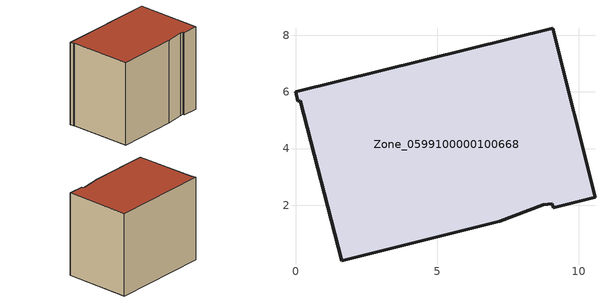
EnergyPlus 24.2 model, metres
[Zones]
Zone_0599100000100668
 floor ground (C_G): 0.17,5.68 0.09,5.66 0,6.01 9.08,8.25 10.58,2.27 9.11,1.9 9.07,2.06 8.76,2.01 7.22,1.43 1.64,0.03 z0
 wall outside (C_F): 10.58,2.27 9.08,8.25 0,6.01 0.09,5.66 0.17,5.68 1.64,0.03 7.22,1.43 8.76,2.01 9.07,2.06 9.11,1.9 10.58,2.27 z0:7.95
 roof outside (C_R): 1.64,0.03 7.22,1.43 8.76,2.01 9.07,2.06 9.11,1.9 10.58,2.27 9.08,8.25 0,6.01 0.09,5.66 0.17,5.68 z7.95
[BUILDING]
Pand.0599100000100668: North Axis=0; Terrain=City; Loads Convergence Tolerance Value=0.04; Temperature Convergence Tolerance Value=0.4; Solar Distribution=FullExterior; Maximum Number of Warmup Days=25; Minimum Number of Warmup Days=1
[Site:Location]
Rotterdam.The.Hague.AP_ZH_NLD Design_Conditions: Latitude=51.96; Longitude=4.45; Time Zone=1; Elevation=-4.5
[SITE:GROUNDTEMPERATURE:BUILDINGSURFACE]
18, 18, 18, 18, 18, 18, 18, 18, 18, 18, 18, 18
[MATERIAL] Thermal Absorptance=0.9; Solar Absorptance=0.7; Visible Absorptance=0.7
Name | Roughness | Thickness | Conductivity | Density | Specific Heat
G.TC.1965-1974 | MediumSmooth | 0.15 | 0.882353 | 540 | 1210
F.TC.1965-1974 | Rough | 0.3 | 0.697674 | 1920 | 840
R.TC.1965-1974 | MediumRough | 0.2 | 0.232558 | 1500 | 1000
[CONSTRUCTION]
C_G: G.TC.1965-1974
C_F: F.TC.1965-1974
C_R: R.TC.1965-1974
[ZONE]
Zone_0599100000100668: Type=1; Multiplier=1; Ceiling Height=Autocalculate; Volume=Autocalculate; Floor Area=autocalculate; Part of Total Floor Area=Yes
[ZONEINFILTRATION:DESIGNFLOWRATE]
Infil_Zone_0599100000100668: Zone or ZoneList or Space or SpaceList=Zone_0599100000100668; Schedule=AlwaysOn; Design Flow Rate Calculation Method=Flow/Area; Flow Rate per Floor Area=0.003; Constant Term Coefficient=1; Temperature Term Coefficient=0; Velocity Term Coefficient=0; Velocity Squared Term Coefficient=0
[HVACTEMPLATE:ZONE:IDEALLOADSAIRSYSTEM]
Zone_0599100000100668: Maximum Heating Supply Air Temperature=50; Minimum Cooling Supply Air Temperature=13; Maximum Heating Supply Air Humidity Ratio=0.0156; Minimum Cooling Supply Air Humidity Ratio=0.0077; Heating Limit=NoLimit; Cooling Limit=NoLimit; Dehumidification Control Type=ConstantSensibleHeatRatio; Cooling Sensible Heat Ratio=0.7; Dehumidification Setpoint=60; Humidification Control Type=None; Humidification Setpoint=30; Outdoor Air Method=None; Outdoor Air Flow Rate per Person=0.00944; Outdoor Air Flow Rate per Zone Floor Area=0; Outdoor Air Flow Rate per Zone=0; Demand Controlled Ventilation Type=None; Outdoor Air Economizer Type=NoEconomizer; Heat Recovery Type=None; Sensible Heat Recovery Effectiveness=0.7; Latent Heat Recovery Effectiveness=0.65
[ZONECONTROL:THERMOSTAT]
ThermostatControl_Zone_0599100000100668: Zone or ZoneList=Zone_0599100000100668; Control Type Schedule=DualSetpointControlType; Control 1=Thermostat_Zone_0599100000100668; Temperature Difference Between Cutout And Setpoint=0
[THERMOSTATSETPOINT:DUALSETPOINT]
Thermostat_Zone_0599100000100668: Heating Setpoint Temperature Schedule=HeatingSetpoint_Zone_0599100000100668; Cooling Setpoint Temperature Schedule=CoolingSetpoint_Zone_0599100000100668
[SCHEDULE:COMPACT]
HeatingSetpoint_Zone_0599100000100668: Through: 12/31, For: AllDays, Until: 24:00, 21
CoolingSetpoint_Zone_0599100000100668: Through: 12/31, For: AllDays, Until: 24:00, 24
DualSetpointControlType: Through: 12/31, For: AllDays, Until: 24:00, 4
AlwaysOn: Through: 12/31, For: AllDays, Until: 24:00, 1
